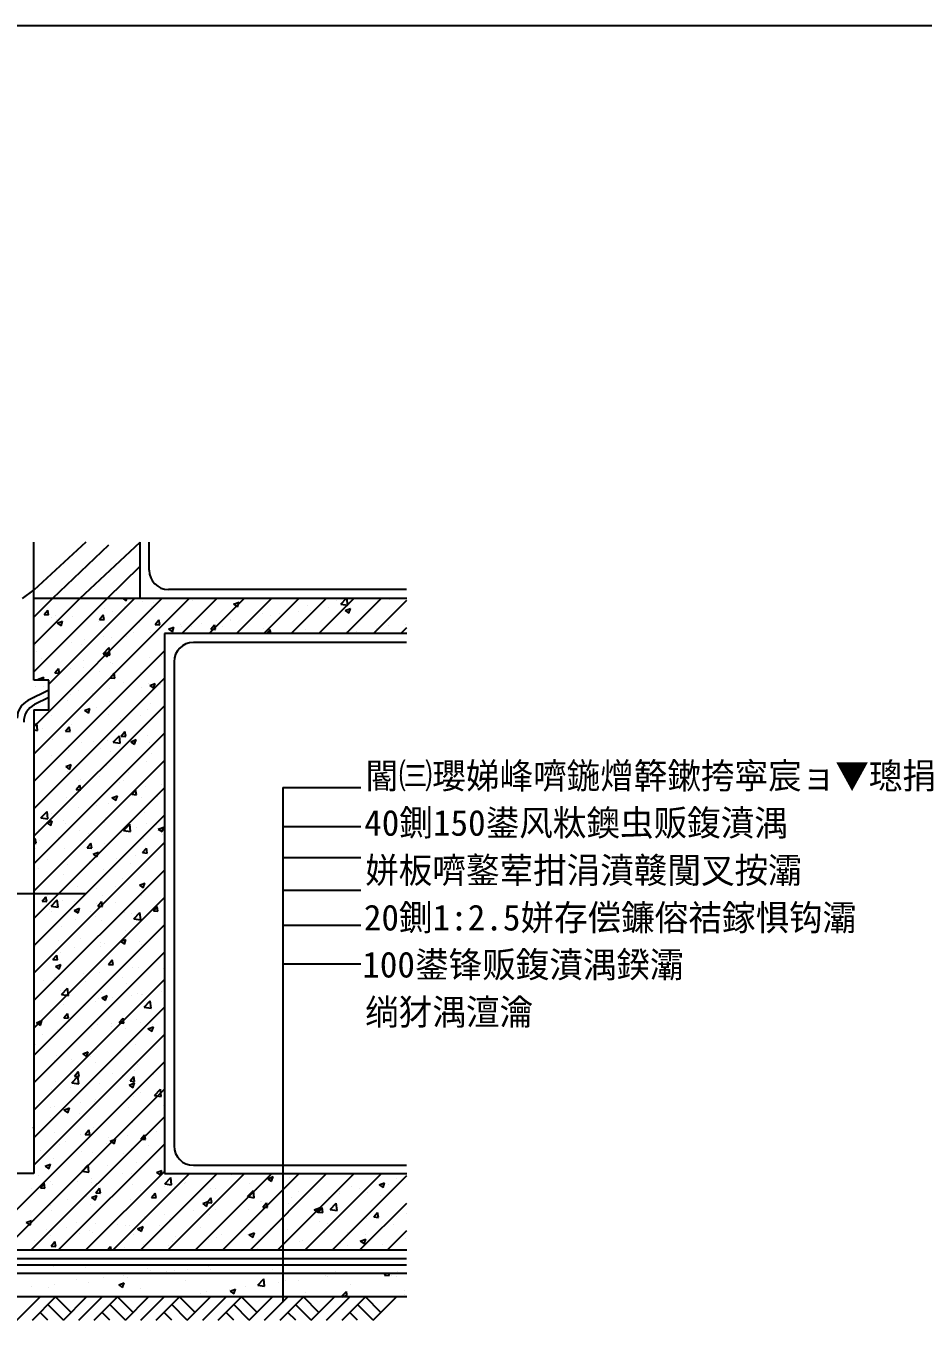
# Model space of a CAD drawing. Header units: metres. Extents: x 0 to 261, y 0 to 184.
# Drawn here: x 67 to 150.4, y 63.5 to 183.7 of the extents above; entities that cross this region are included whole.
import ezdxf

# ---------------------------------------------------------------- set-up
doc = ezdxf.new("R2010")
doc.units = ezdxf.units.M
doc.layers.add(' ', color=7, linetype='Continuous')

msp = doc.modelspace()

# ---------------------------------------------------------------- linework, layer by layer
at = {"layer": ' '}
for p, q in [((67.72, 130.54), (67.72, 135.73)), ((77.6, 130.54), (77.6, 135.73)), ((67.72, 122.93), (67.72, 130.54)), ((67.72, 130.54), (102.38, 130.54)), ((102.38, 127.26), (79.85, 127.26)), ((79.85, 127.26), (79.85, 77.09)), ((69.11, 122.93), (67.72, 122.93)), ((69.11, 120.16), (69.11, 122.93)), ((69.11, 121.98), (67.18, 121.02)), ((69.11, 121.31), (67.78, 120.65)), ((67.72, 120.16), (69.11, 120.16)), ((67.72, 120.16), (67.72, 77.09)), ((90.85, 112.94), (90.85, 65.14)), ((90.85, 112.94), (98.12, 112.94)), ((90.85, 109.34), (98.12, 109.34)), ((90.85, 106.46), (98.12, 106.46)), ((38.58, 103.09), (72.57, 103.09)), ((90.85, 103.4), (98.12, 103.4)), ((90.85, 100.16), (98.12, 100.16)), ((90.85, 96.56), (98.12, 96.56)), ((67.72, 77.09), (53.5, 77.09)), ((79.85, 77.09), (102.38, 77.09)), ((53.5, 69.99), (102.38, 69.99)), ((53.81, 68.59), (102.35, 68.6)), ((54.41, 69.19), (102.35, 69.2)), ((48.06, 67.83), (102.38, 67.83)), ((102.38, 65.63), (48.06, 65.63))]:
    msp.add_line(p, q, dxfattribs=at)
for centre in [(67.98, 119.41), (68.58, 119.03)]:
    msp.add_arc(centre, 1.8, 116.53, 180.06, dxfattribs=at)
for p, q in [((259.82, 183.71), (0, 183.71)), ((67.76, 131.33), (72.58, 135.78)), ((69.48, 130.54), (74.68, 135.49)), ((72.02, 130.54), (77.6, 135.73)), ((78.44, 133.14), (78.44, 135.74)), ((74.57, 130.54), (77.57, 133.47)), ((66.68, 130.51), (67.76, 131.33)), ((102.36, 131.34), (80.24, 131.34)), ((67.72, 128.79), (69.48, 130.54)), ((67.72, 126.24), (72.02, 130.54)), ((67.72, 123.7), (74.57, 130.54)), ((67.72, 118.6), (79.66, 130.54)), ((67.72, 116.06), (82.2, 130.54)), ((69.11, 122.54), (77.11, 130.54)), ((75.95, 130.54), (76.3, 130.31)), ((76.3, 130.31), (76.38, 130.54)), ((77.79, 130.23), (77.79, 130.23)), ((78.83, 130.16), (78.83, 130.16)), ((81.46, 127.26), (84.75, 130.54)), ((82.42, 130.33), (82.42, 130.33)), ((84.01, 127.26), (87.29, 130.54)), ((86.29, 129.97), (86.79, 130.17)), ((86.29, 129.97), (86.65, 129.73)), ((86.55, 127.26), (89.84, 130.54)), ((86.65, 129.73), (86.79, 130.17)), ((89.1, 127.26), (92.39, 130.54)), ((91.64, 127.26), (94.93, 130.54)), ((92.02, 130.46), (92.02, 130.46)), ((93.13, 129.87), (93.13, 129.87)), ((94.19, 127.26), (97.48, 130.54)), ((95.87, 130.3), (95.87, 130.3)), ((96.26, 129.99), (96.79, 130.54)), ((96.26, 129.99), (96.9, 129.89)), ((96.74, 127.26), (100.02, 130.54)), ((96.9, 129.89), (96.82, 130.54)), ((97.1, 129.95), (97.1, 129.95)), ((99.28, 127.26), (102.38, 130.36)), ((99.64, 130.31), (99.64, 130.31)), ((99.71, 130.13), (99.71, 130.13)), ((100.74, 130.41), (100.74, 130.41)), ((68.67, 129.02), (69.02, 129.43)), ((68.67, 129.02), (69.1, 128.98)), ((69.1, 128.98), (69.02, 129.43)), ((69.39, 128.79), (69.39, 128.79)), ((69.76, 128.97), (69.76, 128.97)), ((71.35, 128.82), (71.35, 128.82)), ((73.59, 129.51), (73.59, 129.51)), ((73.83, 128.56), (74.18, 128.98)), ((74.26, 128.53), (74.18, 128.98)), ((74.3, 129.57), (74.3, 129.57)), ((75.04, 129.33), (75.04, 129.33)), ((76.11, 129.8), (76.11, 129.8)), ((78.68, 129.79), (78.68, 129.79)), ((88.93, 129.15), (88.93, 129.15)), ((89.67, 128.9), (89.67, 128.9)), ((90.56, 129.12), (90.56, 129.12)), ((92.36, 129.35), (92.36, 129.35)), ((93.41, 129.44), (93.41, 129.44)), ((95.09, 129.71), (95.09, 129.71)), ((96.64, 129.4), (97.14, 129.59)), ((96.64, 129.4), (96.99, 129.15)), ((96.99, 129.15), (97.14, 129.59)), ((69.86, 128.58), (69.86, 128.58)), ((69.89, 128.23), (70.4, 128.42)), ((69.89, 128.23), (70.25, 127.98)), ((70.25, 127.98), (70.4, 128.42)), ((73.7, 128.42), (73.7, 128.42)), ((73.83, 128.56), (74.26, 128.53)), ((77.54, 128.25), (77.54, 128.25)), ((79, 128.11), (79.35, 128.53)), ((79, 128.11), (79.43, 128.08)), ((79.43, 128.08), (79.35, 128.53)), ((80.24, 127.65), (80.74, 127.84)), ((80.24, 127.65), (80.6, 127.41)), ((80.54, 127.71), (80.54, 127.71)), ((80.6, 127.41), (80.74, 127.84)), ((81.39, 128.09), (81.39, 128.09)), ((81.49, 127.92), (81.49, 127.92)), ((82.33, 127.93), (82.33, 127.93)), ((83.29, 128.16), (83.29, 128.16)), ((84.16, 127.66), (84.51, 128.07)), ((84.16, 127.66), (84.59, 127.62)), ((84.59, 127.62), (84.51, 128.07)), ((84.74, 128.43), (84.74, 128.43)), ((85.23, 127.93), (85.23, 127.93)), ((86.02, 128.52), (86.02, 128.52)), ((86.03, 128.44), (86.03, 128.44)), ((89.07, 127.77), (89.07, 127.77)), ((89.37, 127.26), (89.67, 127.62)), ((89.74, 127.26), (89.67, 127.62)), ((92.92, 127.6), (92.92, 127.6)), ((97.02, 127.55), (97.02, 127.55)), ((97.74, 127.47), (97.74, 127.47)), ((99.55, 127.71), (99.55, 127.71)), ((100.65, 128.01), (100.65, 128.01)), ((101.83, 127.26), (102.38, 127.81)), ((102.27, 128.07), (102.27, 128.07)), ((71.26, 126.43), (71.26, 126.43)), ((72.14, 126.27), (72.14, 126.27)), ((72.41, 126.73), (72.41, 126.73)), ((74.21, 126.97), (74.21, 126.97)), ((74.96, 126.93), (74.96, 126.93)), ((76.34, 126.99), (76.34, 126.99)), ((76.94, 127.32), (76.94, 127.32)), ((78.59, 127.39), (78.59, 127.39)), ((102.36, 126.43), (82.55, 126.43)), ((91.07, 127.26), (91.09, 127.27)), ((91.09, 127.26), (91.09, 127.27)), ((96.76, 127.44), (96.76, 127.44)), ((100.6, 127.28), (100.6, 127.28)), ((67.72, 113.51), (79.85, 125.65)), ((67.86, 126.13), (67.86, 126.13)), ((67.94, 125.55), (67.94, 125.55)), ((74.16, 125.36), (74.72, 125.95)), ((74.16, 125.36), (74.8, 125.26)), ((74.19, 125.33), (74.69, 125.52)), ((74.19, 125.33), (74.55, 125.09)), ((74.55, 125.09), (74.69, 125.52)), ((74.8, 125.26), (74.72, 125.95)), ((79.59, 125.08), (79.59, 125.08)), ((68.45, 124.9), (68.45, 124.9)), ((69.67, 123.6), (70.02, 124.01)), ((69.97, 123.93), (69.97, 123.93)), ((70.1, 123.56), (70.02, 124.01)), ((70.52, 123.89), (70.52, 123.89)), ((71.17, 124.03), (71.17, 124.03)), ((72.3, 124.74), (72.3, 124.74)), ((72.32, 124.13), (72.32, 124.13)), ((74.87, 124.54), (74.87, 124.54)), ((75.04, 124.48), (75.04, 124.48)), ((76.14, 124.57), (76.14, 124.57)), ((78.51, 125), (78.51, 125)), ((80.75, 124.63), (80.75, 79.65)), ((67.72, 110.97), (79.85, 123.1)), ((68.14, 123.01), (68.64, 123.2)), ((68.14, 123.01), (68.25, 122.93)), ((68.55, 122.93), (68.64, 123.2)), ((69.67, 123.6), (70.1, 123.56)), ((73.81, 123.77), (73.81, 123.77)), ((74.83, 123.15), (75.18, 123.56)), ((74.83, 123.15), (75.26, 123.11)), ((75.26, 123.11), (75.18, 123.56)), ((76.04, 122.69), (76.04, 122.69)), ((77.66, 123.61), (77.66, 123.61)), ((67.9, 122.29), (67.9, 122.29)), ((68.65, 122.38), (68.65, 122.38)), ((71.09, 121.63), (71.09, 121.63)), ((71.84, 121.97), (71.84, 121.97)), ((73.15, 121.64), (73.15, 121.64)), ((74.78, 122.14), (74.78, 122.14)), ((77.7, 122.24), (77.7, 122.24)), ((78.42, 122.6), (78.42, 122.6)), ((78.49, 122.43), (78.99, 122.62)), ((78.49, 122.43), (78.85, 122.19)), ((78.85, 122.19), (78.99, 122.62)), ((79.5, 122.48), (79.5, 122.48)), ((67.72, 108.42), (79.85, 120.55)), ((67.82, 121.19), (67.82, 121.19)), ((68.63, 121.38), (68.63, 121.38)), ((70.42, 121.29), (70.42, 121.29)), ((70.86, 121.08), (70.86, 121.08)), ((72.44, 120.11), (72.94, 120.3)), ((72.8, 119.86), (72.94, 120.3)), ((73.57, 120.39), (73.57, 120.39)), ((74.71, 120.91), (74.71, 120.91)), ((77.77, 121.11), (77.77, 121.11)), ((78.55, 120.75), (78.55, 120.75)), ((69.37, 119.67), (69.37, 119.67)), ((71, 119.23), (71, 119.23)), ((72.44, 120.11), (72.8, 119.86)), ((74.69, 119.74), (74.69, 119.74)), ((75.8, 119.4), (75.8, 119.4)), ((77.61, 119.64), (77.61, 119.64)), ((78.33, 120.2), (78.33, 120.2)), ((67.72, 118.64), (67.99, 118.93)), ((67.72, 118.3), (68.07, 118.25)), ((67.72, 105.87), (79.85, 118.01)), ((68.07, 118.25), (67.99, 118.93)), ((68.53, 118.45), (68.53, 118.45)), ((70.67, 118.19), (71.01, 118.6)), ((70.67, 118.19), (71.1, 118.15)), ((71.1, 118.15), (71.01, 118.6)), ((71.26, 118.8), (71.26, 118.8)), ((75.83, 117.73), (76.18, 118.15)), ((76.26, 117.7), (76.18, 118.15)), ((76.32, 117.87), (76.32, 117.87)), ((69.46, 117.4), (69.46, 117.4)), ((70.91, 116.84), (70.91, 116.84)), ((72.12, 117.15), (72.12, 117.15)), ((73.31, 117.23), (73.31, 117.23)), ((74.61, 117.34), (74.61, 117.34)), ((75.11, 117.16), (75.68, 117.74)), ((75.11, 117.16), (75.75, 117.06)), ((75.75, 117.06), (75.68, 117.74)), ((75.71, 116.8), (75.71, 116.8)), ((75.83, 117.73), (76.26, 117.7)), ((76.74, 117.21), (77.24, 117.4)), ((76.74, 117.21), (77.09, 116.97)), ((77.09, 116.97), (77.24, 117.4)), ((77.15, 117.07), (77.15, 117.07)), ((78.24, 117.81), (78.24, 117.81)), ((78.44, 117.16), (78.44, 117.16)), ((67.72, 103.33), (79.85, 115.46)), ((67.92, 116.43), (67.92, 116.43)), ((69.36, 115.96), (69.36, 115.96)), ((70.98, 116.43), (70.98, 116.43)), ((73.91, 116.56), (73.91, 116.56)), ((74.82, 116.27), (74.82, 116.27)), ((78.67, 116.11), (78.67, 116.11)), ((70.69, 114.89), (71.19, 115.08)), ((70.69, 114.89), (71.04, 114.64)), ((70.82, 114.44), (70.82, 114.44)), ((71.04, 114.64), (71.19, 115.08)), ((74.52, 114.95), (74.52, 114.95)), ((76.54, 114.32), (76.54, 114.32)), ((78.16, 115.41), (78.16, 115.41)), ((68.03, 113.74), (68.03, 113.74)), ((71.67, 112.77), (72.01, 113.18)), ((71.87, 113.57), (71.87, 113.57)), ((72.1, 112.73), (72.01, 113.18)), ((72.02, 113.72), (72.02, 113.72)), ((73.82, 113.96), (73.82, 113.96)), ((75.72, 113.41), (75.72, 113.41)), ((76.02, 113.57), (76.02, 113.57)), ((79.56, 113.25), (79.56, 113.25)), ((67.72, 100.78), (79.85, 112.92)), ((70.73, 112.04), (70.73, 112.04)), ((71.67, 112.77), (72.1, 112.73)), ((71.82, 112.85), (71.82, 112.85)), ((74.43, 112.55), (74.43, 112.55)), ((74.98, 111.99), (75.49, 112.18)), ((74.98, 111.99), (75.34, 111.74)), ((75.34, 111.74), (75.49, 112.18)), ((76.83, 112.32), (77.18, 112.73)), ((76.83, 112.32), (77.26, 112.28)), ((77.26, 112.28), (77.18, 112.73)), ((77.74, 111.99), (77.74, 111.99)), ((78.07, 113.01), (78.07, 113.01)), ((79.2, 112.08), (79.2, 112.08)), ((68.38, 110.14), (68.95, 110.73)), ((69.03, 110.04), (68.95, 110.73)), ((70.12, 110.88), (70.12, 110.88)), ((71.92, 111.12), (71.92, 111.12)), ((73.55, 111.27), (73.55, 111.27)), ((74.65, 111.48), (74.65, 111.48)), ((67.72, 98.24), (79.85, 110.37)), ((68.38, 110.14), (69.03, 110.04)), ((68.93, 109.66), (69.44, 109.86)), ((68.93, 109.66), (69.29, 109.42)), ((69.29, 109.42), (69.44, 109.86)), ((69.35, 110.55), (69.35, 110.55)), ((70.47, 109.9), (70.47, 109.9)), ((70.65, 109.65), (70.65, 109.65)), ((74.31, 109.73), (74.31, 109.73)), ((74.34, 110.15), (74.34, 110.15)), ((76.07, 108.95), (76.63, 109.54)), ((76.71, 108.85), (76.63, 109.54)), ((77.98, 110.62), (77.98, 110.62)), ((78.16, 109.57), (78.16, 109.57)), ((79.11, 109.48), (79.11, 109.48)), ((67.72, 108.06), (67.85, 108.22)), ((67.93, 107.77), (67.85, 108.22)), ((68.15, 109.09), (68.15, 109.09)), ((70.03, 108.28), (70.03, 108.28)), ((71.99, 108.93), (71.99, 108.93)), ((72.76, 108.64), (72.76, 108.64)), ((75.83, 108.77), (75.83, 108.77)), ((76.07, 108.95), (76.71, 108.85)), ((76.3, 108.75), (76.3, 108.75)), ((77.3, 109.24), (77.3, 109.24)), ((77.89, 108.22), (77.89, 108.22)), ((79.28, 109.09), (79.79, 109.28)), ((79.28, 109.09), (79.64, 108.85)), ((79.64, 108.85), (79.79, 109.28)), ((79.68, 108.6), (79.68, 108.6)), ((67.72, 95.69), (79.85, 107.83)), ((67.72, 107.79), (67.93, 107.77)), ((67.9, 107.31), (67.9, 107.31)), ((68.23, 108.04), (68.23, 108.04)), ((70.56, 107.25), (70.56, 107.25)), ((72.1, 108.03), (72.1, 108.03)), ((72.67, 107.35), (73.01, 107.77)), ((72.67, 107.35), (73.1, 107.32)), ((73.1, 107.32), (73.01, 107.77)), ((74.26, 107.76), (74.26, 107.76)), ((77.83, 106.9), (78.18, 107.32)), ((78.26, 106.86), (78.18, 107.32)), ((69.04, 106.24), (69.04, 106.24)), ((72.88, 106.07), (72.88, 106.07)), ((73.23, 106.77), (73.74, 106.96)), ((73.23, 106.77), (73.59, 106.52)), ((73.59, 106.52), (73.74, 106.96)), ((75.41, 106.4), (75.41, 106.4)), ((76.73, 105.91), (76.73, 105.91)), ((77.21, 106.64), (77.21, 106.64)), ((77.81, 105.82), (77.81, 105.82)), ((77.83, 106.9), (78.26, 106.86)), ((67.72, 93.15), (79.85, 105.28)), ((68.14, 105.44), (68.14, 105.44)), ((70.47, 104.85), (70.47, 104.85)), ((70.86, 105.8), (70.86, 105.8)), ((74.17, 105.36), (74.17, 105.36)), ((71.8, 103.74), (71.8, 103.74)), ((73.52, 103.56), (73.52, 103.56)), ((75.32, 103.8), (75.32, 103.8)), ((76, 104.46), (76, 104.46)), ((77.53, 103.87), (78.03, 104.06)), ((77.53, 103.87), (77.89, 103.62)), ((77.72, 103.42), (77.72, 103.42)), ((77.89, 103.62), (78.03, 104.06)), ((78.04, 104.16), (78.04, 104.16)), ((67.72, 90.6), (79.85, 102.74)), ((68.5, 102.39), (68.85, 102.8)), ((68.5, 102.39), (68.93, 102.35)), ((68.93, 102.35), (68.85, 102.8)), ((68.97, 102.96), (68.97, 102.96)), ((69.34, 101.94), (69.9, 102.52)), ((69.98, 101.84), (69.9, 102.52)), ((70.38, 102.46), (70.38, 102.46)), ((71.48, 102.39), (71.48, 102.39)), ((73.66, 101.94), (74.01, 102.35)), ((74.1, 101.9), (74.01, 102.35)), ((74.08, 102.96), (74.08, 102.96)), ((75.32, 102.23), (75.32, 102.23)), ((77.72, 102.88), (77.72, 102.88)), ((69.15, 101.59), (69.15, 101.59)), ((69.33, 101.43), (69.33, 101.43)), ((69.34, 101.94), (69.98, 101.84)), ((71.48, 101.54), (71.98, 101.74)), ((71.48, 101.54), (71.84, 101.3)), ((71.84, 101.3), (71.98, 101.74)), ((73, 101.43), (73, 101.43)), ((73.52, 102.16), (73.52, 102.16)), ((73.66, 101.94), (74.1, 101.9)), ((76.15, 101.32), (76.15, 101.32)), ((76.84, 101.26), (76.84, 101.26)), ((77.02, 100.75), (77.58, 101.33)), ((77.66, 100.65), (77.58, 101.33)), ((77.63, 101.03), (77.63, 101.03)), ((78.83, 101.49), (79.18, 101.9)), ((78.83, 101.49), (79.26, 101.45)), ((79.17, 102.07), (79.17, 102.07)), ((79.26, 101.45), (79.18, 101.9)), ((67.72, 88.06), (79.85, 100.19)), ((70.3, 100.06), (70.3, 100.06)), ((71.62, 100.72), (71.62, 100.72)), ((73.42, 100.96), (73.42, 100.96)), ((73.99, 100.57), (73.99, 100.57)), ((77.02, 100.75), (77.66, 100.65)), ((70.05, 98.73), (70.05, 98.73)), ((72.08, 98.92), (72.08, 98.92)), ((75.78, 98.65), (76.28, 98.84)), ((75.78, 98.65), (76.14, 98.4)), ((76.14, 98.4), (76.28, 98.84)), ((76.27, 99.64), (76.27, 99.64)), ((77.54, 98.63), (77.54, 98.63)), ((78.8, 99.08), (78.8, 99.08)), ((67.72, 85.51), (79.85, 97.64)), ((67.88, 98.19), (67.88, 98.19)), ((69.73, 97.88), (69.73, 97.88)), ((70.21, 97.66), (70.21, 97.66)), ((71.53, 98.12), (71.53, 98.12)), ((73.89, 98.57), (73.89, 98.57)), ((73.91, 98.17), (73.91, 98.17)), ((74.26, 98.48), (74.26, 98.48)), ((77.73, 98.41), (77.73, 98.41)), ((69.5, 96.97), (69.85, 97.39)), ((69.5, 96.97), (69.93, 96.94)), ((69.73, 96.32), (70.23, 96.52)), ((69.73, 96.32), (70.09, 96.08)), ((69.93, 96.94), (69.85, 97.39)), ((70.09, 96.08), (70.23, 96.52)), ((74.66, 96.52), (75.01, 96.94)), ((74.66, 96.52), (75.09, 96.48)), ((75.09, 96.48), (75.01, 96.94)), ((76.91, 96.24), (76.91, 96.24)), ((77.46, 96.23), (77.46, 96.23)), ((78.71, 96.47), (78.71, 96.47)), ((67.72, 82.96), (79.85, 95.1)), ((67.83, 95.04), (67.83, 95.04)), ((68.65, 95.06), (68.65, 95.06)), ((69.64, 95.28), (69.64, 95.28)), ((70.12, 95.27), (70.12, 95.27)), ((72.36, 95.64), (72.36, 95.64)), ((73.82, 95.77), (73.82, 95.77)), ((75.98, 95.34), (75.98, 95.34)), ((79.83, 96.07), (79.85, 96.1)), ((79.83, 96.07), (79.85, 96.07)), ((70.16, 94.09), (70.16, 94.09)), ((70.29, 93.73), (70.85, 94.32)), ((70.93, 93.63), (70.85, 94.32)), ((71.78, 94.62), (71.78, 94.62)), ((72.49, 94.89), (72.49, 94.89)), ((74.01, 93.93), (74.01, 93.93)), ((76.33, 94.73), (76.33, 94.73)), ((77.37, 93.84), (77.37, 93.84)), ((79.54, 93.99), (79.54, 93.99)), ((70.03, 92.87), (70.03, 92.87)), ((70.29, 93.73), (70.93, 93.63)), ((70.47, 92.8), (70.47, 92.8)), ((73.5, 93.04), (73.5, 93.04)), ((73.73, 93.38), (73.73, 93.38)), ((74.03, 93.42), (74.53, 93.62)), ((74.03, 93.42), (74.38, 93.18)), ((74.38, 93.18), (74.53, 93.62)), ((75.02, 93.4), (75.02, 93.4)), ((76.82, 93.63), (76.82, 93.63)), ((77.7, 93.76), (77.7, 93.76)), ((77.85, 93.76), (77.85, 93.76)), ((77.98, 92.54), (78.54, 93.12)), ((78.62, 92.44), (78.54, 93.12)), ((67.72, 80.42), (79.85, 92.55)), ((67.74, 92.44), (67.74, 92.44)), ((69.3, 92.32), (69.3, 92.32)), ((70.5, 91.56), (70.85, 91.97)), ((70.5, 91.56), (70.93, 91.52)), ((70.93, 91.52), (70.85, 91.97)), ((75.66, 91.11), (76.01, 91.52)), ((76.09, 91.07), (76.01, 91.52)), ((77.28, 91.44), (77.28, 91.44)), ((77.98, 92.54), (78.62, 92.44)), ((67.98, 91.1), (68.48, 91.3)), ((67.98, 91.1), (68.33, 90.86)), ((68.33, 90.86), (68.48, 91.3)), ((69.95, 90.47), (69.95, 90.47)), ((71.06, 91.23), (71.06, 91.23)), ((73.12, 90.56), (73.12, 90.56)), ((73.64, 90.98), (73.64, 90.98)), ((74.9, 91.07), (74.9, 91.07)), ((74.92, 90.79), (74.92, 90.79)), ((75.66, 91.11), (76.09, 91.07)), ((76.25, 90.52), (76.25, 90.52)), ((77.65, 91.15), (77.65, 91.15)), ((78.32, 90.53), (78.83, 90.72)), ((78.32, 90.53), (78.68, 90.28)), ((78.68, 90.28), (78.83, 90.72)), ((78.74, 90.91), (78.74, 90.91)), ((67.72, 77.87), (79.85, 90.01)), ((67.85, 89.08), (67.85, 89.08)), ((68.57, 89.96), (68.57, 89.96)), ((72.05, 89.8), (72.05, 89.8)), ((77.19, 89.04), (77.19, 89.04)), ((69.86, 88.08), (69.86, 88.08)), ((72.27, 88.2), (72.78, 88.4)), ((72.27, 88.2), (72.63, 87.96)), ((72.63, 87.96), (72.78, 88.4)), ((73.03, 87.95), (73.03, 87.95)), ((73.56, 88.58), (73.56, 88.58)), ((75.76, 88.31), (75.76, 88.31)), ((62.38, 69.99), (79.85, 87.46)), ((69.65, 87.55), (69.65, 87.55)), ((71.17, 86.59), (71.17, 86.59)), ((71.23, 87.72), (71.23, 87.72)), ((73.5, 87.39), (73.5, 87.39)), ((77.11, 86.65), (77.11, 86.65)), ((77.34, 87.23), (77.34, 87.23)), ((69.77, 85.68), (69.77, 85.68)), ((71.25, 85.53), (71.81, 86.11)), ((71.25, 85.53), (71.89, 85.43)), ((71.5, 86.14), (71.84, 86.56)), ((71.5, 86.14), (71.93, 86.1)), ((71.76, 85.5), (71.76, 85.5)), ((71.89, 85.43), (71.81, 86.11)), ((71.93, 86.1), (71.84, 86.56)), ((73.47, 86.19), (73.47, 86.19)), ((73.86, 85.47), (73.86, 85.47)), ((75.02, 86.42), (75.02, 86.42)), ((75.96, 86.22), (75.96, 86.22)), ((76.57, 85.3), (77.08, 85.5)), ((76.66, 85.69), (77.01, 86.1)), ((76.66, 85.69), (77.09, 85.65)), ((76.93, 85.06), (77.08, 85.5)), ((77.09, 85.65), (77.01, 86.1)), ((78.41, 86.07), (78.41, 86.07)), ((78.86, 86.26), (78.86, 86.26)), ((64.93, 69.99), (79.85, 84.92)), ((69.33, 84.88), (69.33, 84.88)), ((71.14, 85.11), (71.14, 85.11)), ((76.57, 85.3), (76.93, 85.06)), ((77.02, 84.25), (77.02, 84.25)), ((77.68, 84.64), (77.68, 84.64)), ((78.93, 84.33), (79.49, 84.92)), ((78.93, 84.33), (79.57, 84.24)), ((79.57, 84.24), (79.49, 84.92)), ((68.22, 83.89), (68.22, 83.89)), ((69.28, 83.2), (69.28, 83.2)), ((69.68, 83.28), (69.68, 83.28)), ((70.52, 82.98), (71.03, 83.18)), ((70.52, 82.98), (70.88, 82.74)), ((70.88, 82.74), (71.03, 83.18)), ((72.07, 83.73), (72.07, 83.73)), ((73.38, 83.79), (73.38, 83.79)), ((73.48, 83.92), (73.48, 83.92)), ((75.91, 83.57), (75.91, 83.57)), ((76.52, 83.23), (76.52, 83.23)), ((78.32, 83.47), (78.32, 83.47)), ((79.75, 83.41), (79.75, 83.41)), ((67.47, 69.99), (79.85, 82.37)), ((69.24, 82.27), (69.24, 82.27)), ((71.97, 82.63), (71.97, 82.63)), ((76.93, 81.85), (76.93, 81.85)), ((67.76, 81.14), (67.72, 81.4)), ((67.72, 81.14), (67.76, 81.14)), ((69.6, 80.89), (69.6, 80.89)), ((72.03, 80.68), (72.03, 80.68)), ((72.5, 80.73), (72.84, 81.14)), ((72.5, 80.73), (72.93, 80.69)), ((72.93, 80.69), (72.84, 81.14)), ((73.29, 81.39), (73.29, 81.39)), ((76.23, 81.4), (76.23, 81.4)), ((76.42, 80.63), (76.42, 80.63)), ((77.66, 80.27), (78.01, 80.69)), ((78.09, 80.24), (78.01, 80.69)), ((79.15, 80.99), (79.15, 80.99)), ((67.83, 79.96), (67.83, 79.96)), ((70.02, 69.99), (79.85, 79.83)), ((70.07, 79.79), (70.07, 79.79)), ((70.66, 80.05), (70.66, 80.05)), ((74.51, 79.89), (74.51, 79.89)), ((74.62, 80.39), (74.62, 80.39)), ((74.82, 80.08), (75.32, 80.28)), ((74.82, 80.08), (75.18, 79.84)), ((75.18, 79.84), (75.32, 80.28)), ((76.84, 79.46), (76.84, 79.46)), ((77.66, 80.27), (78.09, 80.24)), ((78.35, 79.73), (78.35, 79.73)), ((68.34, 79.25), (68.34, 79.25)), ((69.51, 78.49), (69.51, 78.49)), ((72.18, 79.09), (72.18, 79.09)), ((73.21, 79), (73.21, 79)), ((76.03, 78.92), (76.03, 78.92)), ((68.77, 77.76), (69.27, 77.95)), ((68.77, 77.76), (69.13, 77.52)), ((69.13, 77.52), (69.27, 77.95)), ((72.2, 77.32), (72.76, 77.91)), ((72.2, 77.32), (72.84, 77.22)), ((72.57, 69.99), (79.85, 77.28)), ((72.73, 77.55), (72.73, 77.55)), ((72.84, 77.22), (72.76, 77.91)), ((74.53, 77.79), (74.53, 77.79)), ((75.11, 69.99), (82.2, 77.09)), ((75.93, 77.11), (75.93, 77.11)), ((76.76, 77.06), (76.76, 77.06)), ((77.26, 78.15), (77.26, 78.15)), ((77.66, 69.99), (84.75, 77.09)), ((79.12, 77.18), (79.62, 77.38)), ((79.12, 77.18), (79.48, 76.94)), ((79.48, 76.94), (79.62, 77.38)), ((80.2, 69.99), (87.3, 77.09)), ((82.55, 77.85), (102.36, 77.85)), ((82.75, 69.99), (89.84, 77.09)), ((85.29, 69.99), (92.39, 77.09)), ((86.06, 76.97), (86.06, 76.97)), ((87.84, 69.99), (94.93, 77.09)), ((90.38, 69.99), (97.48, 77.09)), ((92.93, 69.99), (100.02, 77.09)), ((68.18, 76.95), (68.18, 76.95)), ((68.33, 75.76), (68.68, 76.18)), ((68.33, 75.76), (68.76, 75.72)), ((68.76, 75.72), (68.68, 76.18)), ((69.23, 76.39), (69.23, 76.39)), ((69.42, 76.09), (69.42, 76.09)), ((71.74, 76.38), (71.74, 76.38)), ((73.07, 76.23), (73.07, 76.23)), ((73.12, 76.6), (73.12, 76.6)), ((76.92, 76.07), (76.92, 76.07)), ((79.89, 76.13), (80.45, 76.71)), ((79.89, 76.13), (80.53, 76.03)), ((79.91, 75.91), (79.91, 75.91)), ((80.53, 76.03), (80.45, 76.71)), ((80.76, 75.91), (80.76, 75.91)), ((81.71, 76.14), (81.71, 76.14)), ((81.86, 76.25), (81.86, 76.25)), ((84.44, 76.5), (84.44, 76.5)), ((87.74, 76.17), (87.74, 76.17)), ((89.46, 76.61), (89.97, 76.8)), ((89.46, 76.61), (89.82, 76.37)), ((89.82, 76.37), (89.97, 76.8)), ((91.48, 76.71), (91.48, 76.71)), ((95.48, 69.99), (102.38, 76.9)), ((97.21, 75.89), (97.21, 75.89)), ((99.81, 76.03), (100.32, 76.22)), ((99.81, 76.03), (100.17, 75.79)), ((100.17, 75.79), (100.32, 76.22)), ((100.7, 76.05), (100.7, 76.05)), ((101.4, 76.61), (101.4, 76.61)), ((67.54, 75.66), (67.54, 75.66)), ((70.83, 74.71), (70.83, 74.71)), ((72.64, 74.95), (72.64, 74.95)), ((73.07, 74.86), (73.57, 75.06)), ((73.07, 74.86), (73.43, 74.62)), ((73.43, 74.62), (73.57, 75.06)), ((73.46, 74.8), (73.46, 74.8)), ((73.5, 75.31), (73.84, 75.72)), ((73.5, 75.31), (73.93, 75.27)), ((73.93, 75.27), (73.84, 75.72)), ((75.36, 75.31), (75.36, 75.31)), ((76.67, 74.66), (76.67, 74.66)), ((77.66, 75.52), (77.66, 75.52)), ((78.66, 74.86), (79.01, 75.27)), ((78.66, 74.86), (79.09, 74.82)), ((79.09, 74.82), (79.01, 75.27)), ((80.41, 75.2), (80.41, 75.2)), ((83.82, 74.41), (84.17, 74.82)), ((84.1, 75.71), (84.1, 75.71)), ((84.25, 74.37), (84.17, 74.82)), ((84.61, 75.74), (84.61, 75.74)), ((87.57, 74.94), (88.13, 75.52)), ((87.57, 74.94), (88.21, 74.84)), ((88.21, 74.84), (88.13, 75.52)), ((88.45, 75.58), (88.45, 75.58)), ((91.62, 74.86), (91.62, 74.86)), ((92.29, 75.42), (92.29, 75.42)), ((93.01, 75.17), (93.01, 75.17)), ((95.09, 74.82), (95.09, 74.82)), ((96.14, 75.26), (96.14, 75.26)), ((96.17, 75.46), (96.17, 75.46)), ((97.97, 75.69), (97.97, 75.69)), ((98.73, 75.28), (98.73, 75.28)), ((99.98, 75.09), (99.98, 75.09)), ((69.26, 74.08), (69.26, 74.08)), ((69.33, 73.69), (69.33, 73.69)), ((73.03, 74.2), (73.03, 74.2)), ((82.54, 73.66), (82.54, 73.66)), ((83.42, 74.29), (83.92, 74.48)), ((83.42, 74.29), (83.77, 74.04)), ((83.77, 74.04), (83.92, 74.48)), ((83.82, 74.41), (84.25, 74.37)), ((84.61, 73.73), (84.61, 73.73)), ((87.09, 74.26), (87.09, 74.26)), ((87.65, 73.77), (87.65, 73.77)), ((88.81, 74.45), (88.81, 74.45)), ((88.89, 74.5), (88.89, 74.5)), ((88.99, 73.96), (89.34, 74.37)), ((88.99, 73.96), (89.42, 73.92)), ((89.42, 73.92), (89.34, 74.37)), ((91.39, 74.31), (91.39, 74.31)), ((93.76, 73.71), (94.27, 73.9)), ((93.76, 73.71), (94.12, 73.47)), ((94.12, 73.47), (94.27, 73.9)), ((94.15, 73.5), (94.5, 73.92)), ((94.15, 73.5), (94.58, 73.47)), ((94.58, 73.47), (94.5, 73.92)), ((95.26, 73.75), (95.82, 74.33)), ((95.26, 73.75), (95.9, 73.65)), ((95.9, 73.65), (95.82, 74.33)), ((98.02, 69.99), (102.38, 74.35)), ((99.32, 73.05), (99.66, 73.47)), ((99.75, 73.01), (99.66, 73.47)), ((102.38, 73.42), (102.38, 73.42)), ((67.02, 72.54), (67.52, 72.73)), ((67.02, 72.54), (67.38, 72.3)), ((67.38, 72.3), (67.52, 72.73)), ((67.83, 72.71), (67.83, 72.71)), ((71.67, 72.55), (71.67, 72.55)), ((73.47, 72.47), (73.47, 72.47)), ((75.52, 72.39), (75.52, 72.39)), ((76.21, 72.28), (76.21, 72.28)), ((76.58, 72.27), (76.58, 72.27)), ((77.37, 71.96), (77.87, 72.16)), ((77.72, 71.72), (77.87, 72.16)), ((78.02, 73.07), (78.02, 73.07)), ((79.36, 72.23), (79.36, 72.23)), ((79.82, 73.3), (79.82, 73.3)), ((80.32, 72.81), (80.32, 72.81)), ((80.41, 73), (80.41, 73)), ((84.02, 73.31), (84.02, 73.31)), ((94.27, 72.62), (94.27, 72.62)), ((95, 72.42), (95, 72.42)), ((96.08, 72.85), (96.08, 72.85)), ((98.64, 72.88), (98.64, 72.88)), ((98.8, 73.21), (98.8, 73.21)), ((99.32, 73.05), (99.75, 73.01)), ((101.11, 72.31), (101.11, 72.31)), ((68.94, 71.87), (68.94, 71.87)), ((69.25, 71.3), (69.25, 71.3)), ((69.35, 71.75), (69.35, 71.75)), ((70.74, 72.11), (70.74, 72.11)), ((72.01, 71.56), (72.01, 71.56)), ((72.94, 71.8), (72.94, 71.8)), ((73.19, 71.58), (73.19, 71.58)), ((77.03, 71.42), (77.03, 71.42)), ((77.37, 71.96), (77.72, 71.72)), ((80.88, 71.26), (80.88, 71.26)), ((83.2, 72.06), (83.2, 72.06)), ((84.72, 71.1), (84.72, 71.1)), ((85.2, 71.42), (85.2, 71.42)), ((87, 71.66), (87, 71.66)), ((87.05, 71.9), (87.05, 71.9)), ((87.57, 71.38), (87.57, 71.38)), ((87.71, 71.39), (88.22, 71.58)), ((87.71, 71.39), (88.07, 71.15)), ((88.07, 71.15), (88.22, 71.58)), ((89.73, 72.02), (89.73, 72.02)), ((90.89, 71.74), (90.89, 71.74)), ((91.31, 71.92), (91.31, 71.92)), ((94.73, 71.58), (94.73, 71.58)), ((96.91, 71.59), (96.91, 71.59)), ((98.06, 70.81), (98.56, 71)), ((98.42, 70.57), (98.56, 71)), ((98.58, 71.41), (98.58, 71.41)), ((100.57, 69.99), (102.38, 71.81)), ((101.46, 70.97), (101.46, 70.97)), ((102.29, 71.03), (102.29, 71.03)), ((67.81, 70.84), (67.81, 70.84)), ((69.33, 70.35), (69.68, 70.76)), ((69.33, 70.35), (69.76, 70.31)), ((69.76, 70.31), (69.68, 70.76)), ((74.58, 69.99), (74.84, 70.31)), ((74.9, 69.99), (74.84, 70.31)), ((76.12, 70.23), (76.12, 70.23)), ((77.92, 70.46), (77.92, 70.46)), ((80.23, 70.41), (80.23, 70.41)), ((80.65, 70.82), (80.65, 70.82)), ((83.93, 70.92), (83.93, 70.92)), ((88.51, 70.15), (88.51, 70.15)), ((88.56, 70.93), (88.56, 70.93)), ((92.41, 70.77), (92.41, 70.77)), ((92.71, 70.87), (92.71, 70.87)), ((94.18, 70.02), (94.18, 70.02)), ((94.91, 70.03), (94.91, 70.03)), ((96.25, 70.61), (96.25, 70.61)), ((96.91, 70.37), (96.91, 70.37)), ((98.06, 70.81), (98.42, 70.57)), ((98.55, 70.49), (98.55, 70.49)), ((98.63, 70.01), (98.63, 70.01)), ((100.1, 70.45), (100.1, 70.45)), ((84.69, 68.57), (84.69, 68.57)), ((69.55, 68.47), (69.55, 68.47)), ((72.53, 68.35), (72.53, 68.35)), ((73.32, 68.52), (73.32, 68.52)), ((74.23, 67.39), (74.23, 67.39)), ((76.03, 67.63), (76.03, 67.63)), ((76.4, 67.47), (76.4, 67.47)), ((77, 68.5), (77, 68.5)), ((78.29, 68.3), (78.29, 68.3)), ((78.56, 68.06), (78.56, 68.06)), ((80.07, 67.96), (80.07, 67.96)), ((80.81, 68.06), (80.81, 68.06)), ((81.46, 67.83), (81.48, 67.82)), ((81.48, 67.82), (81.48, 67.83)), ((81.99, 68.21), (81.99, 68.21)), ((83.94, 68.47), (83.94, 68.47)), ((84.14, 68.18), (84.14, 68.18)), ((89.9, 68.13), (89.9, 68.13)), ((90.16, 67.88), (90.16, 67.88)), ((94.83, 67.63), (94.83, 67.63)), ((95.02, 67.53), (95.02, 67.53)), ((95.75, 68), (95.75, 68)), ((97.14, 67.75), (97.14, 67.75)), ((100.32, 67.64), (100.48, 67.83)), ((100.32, 67.64), (100.75, 67.6)), ((100.75, 67.6), (100.7, 67.83)), ((100.99, 67.59), (100.99, 67.59)), ((101.38, 67.49), (101.38, 67.49)), ((101.51, 67.95), (101.51, 67.95)), ((67.52, 66.55), (67.52, 66.55)), ((69.07, 66.5), (69.07, 66.5)), ((69.68, 66.79), (69.68, 66.79)), ((71.71, 67.27), (71.71, 67.27)), ((72.77, 67.01), (72.77, 67.01)), ((75.61, 66.74), (76.12, 66.94)), ((75.61, 66.74), (75.97, 66.5)), ((75.97, 66.5), (76.12, 66.94)), ((77.64, 66.41), (77.64, 66.41)), ((81.84, 67.13), (81.84, 67.13)), ((85.94, 66.34), (85.94, 66.34)), ((85.96, 66.17), (86.47, 66.36)), ((85.96, 66.17), (86.32, 65.92)), ((86.32, 65.92), (86.47, 66.36)), ((87.39, 66.58), (87.39, 66.58)), ((88.53, 66.73), (89.09, 67.32)), ((88.53, 66.73), (89.17, 66.63)), ((89.17, 66.63), (89.09, 67.32)), ((90.49, 66.94), (90.49, 66.94)), ((91.13, 67.12), (91.13, 67.12)), ((92.29, 67.18), (92.29, 67.18)), ((97.18, 66.77), (97.18, 66.77)), ((102.12, 66.23), (102.12, 66.23)), ((66.15, 63.47), (68.31, 65.63)), ((67.59, 63.47), (69.75, 65.63)), ((71.19, 64.18), (69.75, 65.63)), ((70.47, 63.47), (72.63, 65.63)), ((71.91, 63.47), (74.07, 65.63)), ((73.34, 63.47), (75.5, 65.63)), ((73.44, 65.69), (73.44, 65.69)), ((76.95, 64.18), (75.5, 65.63)), ((76.23, 63.47), (78.39, 65.63)), ((77.66, 63.47), (79.82, 65.63)), ((79.1, 63.47), (81.26, 65.63)), ((82.7, 64.18), (81.26, 65.63)), ((81.41, 65.74), (81.41, 65.74)), ((81.98, 63.47), (84.14, 65.63)), ((83.21, 65.98), (83.21, 65.98)), ((83.42, 63.47), (85.58, 65.63)), ((83.75, 66.12), (83.75, 66.12)), ((84.85, 63.47), (87.01, 65.63)), ((88.46, 64.18), (87.01, 65.63)), ((87.74, 63.47), (89.9, 65.63)), ((89.17, 63.47), (91.33, 65.63)), ((90.61, 63.47), (92.77, 65.63)), ((94.21, 64.18), (92.77, 65.63)), ((92.98, 66.05), (92.98, 66.05)), ((93.49, 63.47), (95.65, 65.63)), ((94.93, 63.47), (97.09, 65.63)), ((96.29, 65.63), (96.77, 66.12)), ((96.37, 63.47), (98.53, 65.63)), ((96.4, 65.63), (96.81, 65.78)), ((96.76, 65.63), (96.81, 65.78)), ((96.83, 65.63), (96.77, 66.12)), ((98.38, 65.69), (98.38, 65.69)), ((99.97, 64.18), (98.53, 65.63)), ((99.25, 63.47), (101.41, 65.63)), ((102.2, 65.89), (102.2, 65.89)), ((69.04, 63.47), (68.31, 64.19)), ((70.47, 63.47), (69.03, 64.91)), ((74.79, 63.47), (74.07, 64.19)), ((76.23, 63.47), (74.79, 64.91)), ((80.55, 63.47), (79.82, 64.19)), ((81.98, 63.47), (80.54, 64.91)), ((86.3, 63.47), (85.58, 64.19)), ((87.74, 63.47), (86.3, 64.91)), ((92.06, 63.47), (91.33, 64.19)), ((93.49, 63.47), (92.05, 64.91)), ((97.81, 63.47), (97.09, 64.19)), ((99.25, 63.47), (97.81, 64.91))]:
    msp.add_line(p, q)
for centre, start, end in [((80.24, 133.14), 180, 270), ((82.55, 124.63), 90, 180), ((82.55, 79.65), 180, 270)]:
    msp.add_arc(centre, 1.8, start, end)

# ---------------------------------------------------------------- texts
for s, p in [('閽㈢瓔娣峰嚌鍦熷簳鏉挎寜宸ョ▼璁捐', (98.51, 112.84)), ('40鍘150鍙风粏鐭虫贩鍑濆湡', (98.42, 108.47)), ('姘板嚌鐜荤拑涓濆竷闃叉按灞', (98.51, 104.07)), ('20鍘1:2.5姘存偿鐮傛祮鎵惧钩灞', (98.39, 99.67)), ('100鍙锋贩鍑濆湡鍨灞', (98.24, 95.3)), ('绱犲湡澶瀹', (98.51, 90.9))]:
    msp.add_text(s, height=2.4).set_placement(p)

doc.saveas('drawing.dxf')
